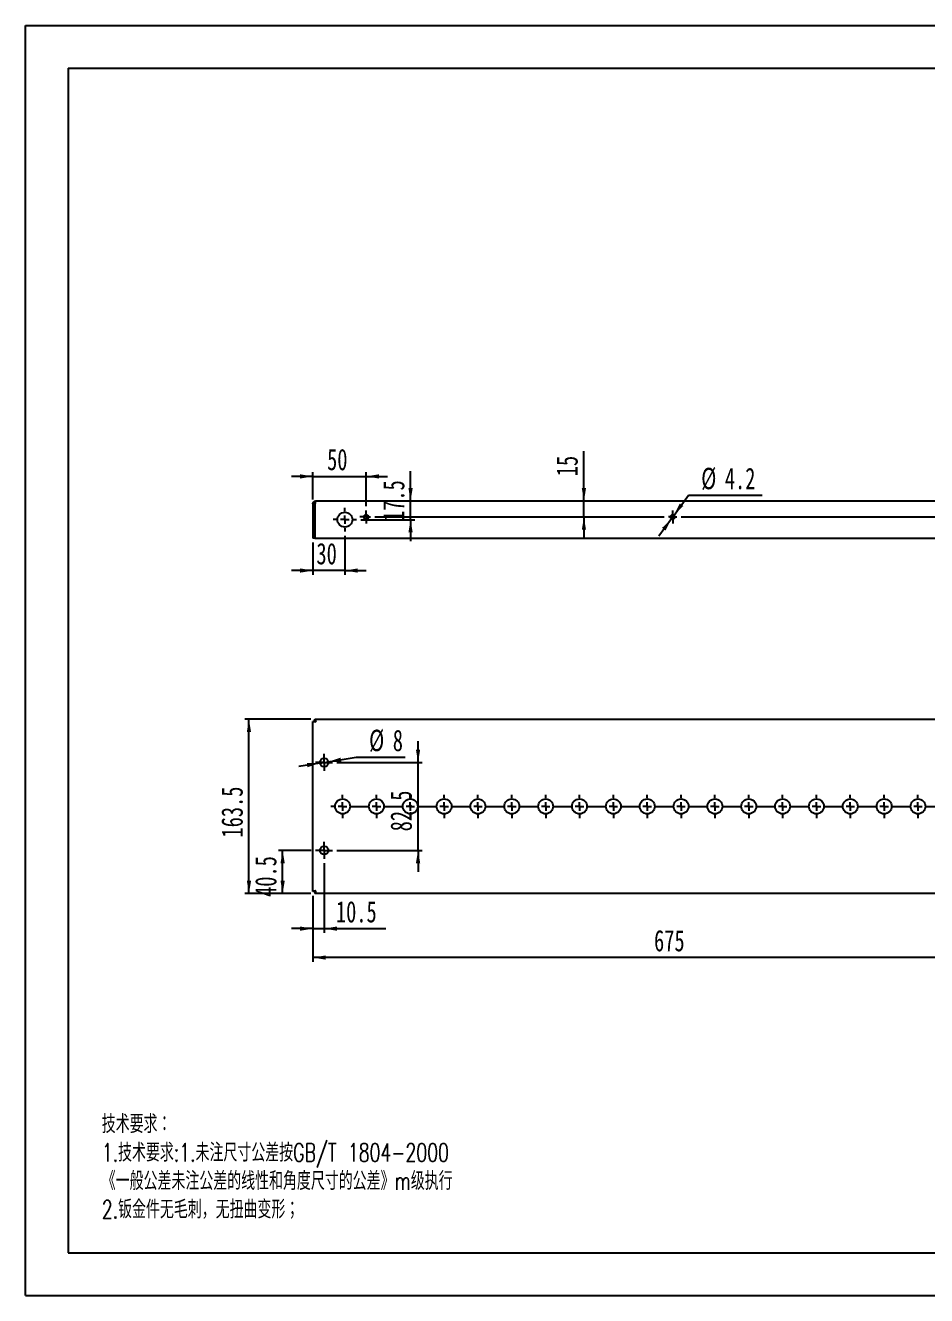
# Model space of a CAD drawing. Extents: x 0 to 1685, y 0 to 1191.
# Drawn here: x 0 to 845, y 0 to 1191 of the extents above; entities that cross this region are included whole.
import ezdxf

# ---------------------------------------------------------------- set-up
doc = ezdxf.new("R2010")
doc.units = 0
doc.header["$LTSCALE"] = 4.011653
doc.layers.get('0').update_dxf_attribs({"linetype": 'CONTINUOUS'})
doc.layers.add('粗实线', color=7, linetype='CONTINUOUS')
doc.layers.add('细实线', color=7, linetype='CONTINUOUS')
doc.styles.add('SLDTEXTSTYLE0', font='TXT', dxfattribs={"width": 0.7, "bigfont": 'bigfont'})
doc.styles.add('SLDTEXTSTYLE6', font='TXT', dxfattribs={"width": 0.7})
doc.dimstyles.new('SLDDIMSTYLE0', dxfattribs={"dimtxt": 20.058267, "dimasz": 12.03496, "dimexe": 0, "dimexo": 0.0625, "dimgap": 5.014567, "dimtad": 2, "dimdec": 1, "dimrnd": 1e-09, "dimzin": 12, "dimtxsty": 'SLDTEXTSTYLE6', "dimsah": 1, "dimcen": 0.09, "dimazin": 3, "dimtfac": 1, "dimtdec": 1, "dimtofl": 0, "dimtmove": 0, "dimatfit": 3, "dimtolj": 1, "dimtzin": 12})
doc.dimstyles.new('SLDDIMSTYLE1', dxfattribs={"dimtxt": 20.058267, "dimasz": 12.03496, "dimexe": 0, "dimexo": 0.0625, "dimgap": 5.014567, "dimtad": 2, "dimdec": 1, "dimrnd": 1e-09, "dimzin": 12, "dimtxsty": 'SLDTEXTSTYLE6', "dimsah": 1, "dimcen": 0.09, "dimazin": 3, "dimtfac": 1, "dimtdec": 1, "dimtmove": 0, "dimatfit": 3, "dimtolj": 1, "dimtzin": 12})
doc.dimstyles.new('SLDDIMSTYLE2', dxfattribs={"dimtxt": 20.058267, "dimasz": 12.03496, "dimexe": 0, "dimexo": 0.0625, "dimgap": 5.014567, "dimtad": 0, "dimtih": 1, "dimtoh": 1, "dimdec": 1, "dimrnd": 1e-09, "dimzin": 12, "dimtxsty": 'SLDTEXTSTYLE6', "dimsah": 1, "dimcen": 0, "dimazin": 3, "dimtfac": 1, "dimtdec": 1, "dimtmove": 0, "dimatfit": 3, "dimtolj": 1, "dimtzin": 12})

# ---------------------------------------------------------------- blocks, each defined once
blk = doc.blocks.new('SW_NOTE_0')
at = {"layer": '细实线', "color": 0, "attachment_point": 1, "style": 'SLDTEXTSTYLE0'}
for s, insert, char_height in [('技术要求：', (0, 21.9), 16.98), ('1.技术要求:1.未注尺寸公差按GB/T 1804-2000', (0, -4.8), 16.983), ('《一般公差未注公差的线性和角度尺寸的公差》m级执行', (0, -31.4), 16.983), ('2.钣金件无毛刺，无扭曲变形；', (0, -58.1), 16.983)]:
    blk.add_mtext(s, dxfattribs=dict(at, insert=insert, char_height=char_height))
blk = doc.blocks.new('_D')
at = {"layer": '细实线'}
for p, q in [((269.7, 375.1), (269.7, 313.1)), ((944.7, 375.1), (944.7, 313.1)), ((944.7, 317.1), (269.7, 317.1))]:
    blk.add_line(p, q, dxfattribs=at)
for points in [[(269.7, 317.1), (281.7, 315.1), (281.7, 319.1)], [(944.7, 317.1), (932.6, 319.1), (932.6, 315.1)]]:
    blk.add_solid(points, dxfattribs=at)
at = {"layer": '细实线', "insert": (589.7, 343), "char_height": 20.06, "attachment_point": 1, "style": 'SLDTEXTSTYLE6'}
blk.add_mtext('675', dxfattribs=at)
blk = doc.blocks.new('_D_1')
at = {"layer": '细实线'}
for p, q in [((267.6, 540.6), (205.7, 540.6)), ((209.7, 377.1), (209.7, 540.6)), ((267.6, 377.1), (205.7, 377.1))]:
    blk.add_line(p, q, dxfattribs=at)
for points in [[(209.7, 540.6), (207.7, 528.6), (211.7, 528.6)], [(209.7, 377.1), (211.7, 389.2), (207.7, 389.2)]]:
    blk.add_solid(points, dxfattribs=at)
at = {"layer": '细实线', "insert": (183.8, 429.7), "char_height": 20.06, "attachment_point": 1, "rotation": 90, "style": 'SLDTEXTSTYLE6'}
blk.add_mtext('163.5', dxfattribs=at)
blk = doc.blocks.new('_D_5')
at = {"layer": '细实线'}
for p, q in [((368.3, 500.1), (368.3, 520.2)), ((292.2, 500.1), (372.3, 500.1)), ((368.3, 417.6), (368.3, 500.1)), ((292.2, 417.6), (372.3, 417.6)), ((368.3, 417.6), (368.3, 397.6))]:
    blk.add_line(p, q, dxfattribs=at)
for points in [[(368.3, 500.1), (370.3, 512.2), (366.3, 512.2)], [(368.3, 417.6), (366.3, 405.6), (370.3, 405.6)]]:
    blk.add_solid(points, dxfattribs=at)
at = {"layer": '细实线', "insert": (342.4, 435.5), "char_height": 20.06, "attachment_point": 1, "rotation": 90, "style": 'SLDTEXTSTYLE6'}
blk.add_mtext('82.5', dxfattribs=at)
blk = doc.blocks.new('_D_6')
at = {"layer": '细实线'}
for p, q in [((268.2, 417.6), (237.3, 417.6)), ((241.3, 377.1), (241.3, 417.6)), ((267.6, 377.1), (237.3, 377.1))]:
    blk.add_line(p, q, dxfattribs=at)
for points in [[(241.3, 417.6), (239.3, 405.6), (243.3, 405.6)], [(241.3, 377.1), (243.3, 389.2), (239.3, 389.2)]]:
    blk.add_solid(points, dxfattribs=at)
at = {"layer": '细实线', "insert": (215.4, 374), "char_height": 20.06, "attachment_point": 1, "rotation": 90, "style": 'SLDTEXTSTYLE6'}
blk.add_mtext('40.5', dxfattribs=at)
blk = doc.blocks.new('_D_7')
at = {"layer": '细实线'}
for p, q in [((280.2, 405.6), (280.2, 340.2)), ((269.7, 375.1), (269.7, 340.2)), ((269.7, 344.2), (249.6, 344.2)), ((269.7, 344.2), (280.2, 344.2)), ((280.2, 344.2), (338, 344.2))]:
    blk.add_line(p, q, dxfattribs=at)
for points in [[(269.7, 344.2), (257.6, 346.2), (257.6, 342.2)], [(280.2, 344.2), (292.2, 342.2), (292.2, 346.2)]]:
    blk.add_solid(points, dxfattribs=at)
at = {"layer": '细实线', "insert": (291.3, 370.1), "char_height": 20.06, "attachment_point": 1, "style": 'SLDTEXTSTYLE6'}
blk.add_mtext('10.5', dxfattribs=at)
blk = doc.blocks.new('_D_8')
at = {"layer": '细实线'}
for p, q in [((276.2, 499.5), (284.1, 500.7)), ((284.1, 500.7), (310.4, 504.9)), ((310.4, 504.9), (356.2, 504.9)), ((276.2, 499.5), (256.4, 496.4))]:
    blk.add_line(p, q, dxfattribs=at)
for points in [[(284.1, 500.7), (296.3, 500.6), (295.7, 504.6)], [(276.2, 499.5), (264, 499.6), (264.6, 495.6)]]:
    blk.add_solid(points, dxfattribs=at)
at = {"layer": '细实线', "attachment_point": 1, "style": 'SLDTEXTSTYLE6'}
for s, insert, char_height in [('%%c', (322.4, 530.8), 20.06), ('8', (344.6, 530.8), 20.1)]:
    blk.add_mtext(s, dxfattribs=dict(at, insert=insert, char_height=char_height))
blk = doc.blocks.new('SW_CENTERMARKSYMBOL_0')
at = {"layer": '细实线', "color": 0}
for p, q in [((-579.5, 0), (-582.5, 0)), ((-571.5, 0), (-575.5, 0)), ((-571.5, 8), (-571.5, 11)), ((-571.5, 0), (-571.5, 4)), ((-571.5, 0), (-571.5, -4)), ((-571.5, 0), (-567.5, 0)), ((-563.5, 0), (-547.75, 0)), ((-539.75, 0), (-543.75, 0)), ((-539.75, 8), (-539.75, 11)), ((-539.75, 0), (-539.75, 4)), ((-539.75, 0), (-539.75, -4)), ((-539.75, 0), (-535.75, 0)), ((-531.75, 0), (-516, 0)), ((-508, 0), (-512, 0)), ((-508, 8), (-508, 11)), ((-508, 0), (-508, 4)), ((-508, 0), (-508, -4)), ((-508, 0), (-504, 0)), ((-500, 0), (-484.25, 0)), ((-476.25, 0), (-480.25, 0)), ((-476.25, 8), (-476.25, 11)), ((-476.25, 0), (-476.25, 4)), ((-476.25, 0), (-476.25, -4)), ((-476.25, 0), (-472.25, 0)), ((-468.25, 0), (-452.5, 0)), ((-444.5, 0), (-448.5, 0)), ((-444.5, 8), (-444.5, 11)), ((-444.5, 0), (-444.5, 4)), ((-444.5, 0), (-444.5, -4)), ((-444.5, 0), (-440.5, 0)), ((-436.5, 0), (-420.75, 0)), ((-412.75, 0), (-416.75, 0)), ((-412.75, 8), (-412.75, 11)), ((-412.75, 0), (-412.75, 4)), ((-412.75, 0), (-412.75, -4)), ((-412.75, 0), (-408.75, 0)), ((-404.75, 0), (-389, 0)), ((-381, 0), (-385, 0)), ((-381, 8), (-381, 11)), ((-381, 0), (-381, 4)), ((-381, 0), (-381, -4)), ((-381, 0), (-377, 0)), ((-373, 0), (-357.25, 0)), ((-349.25, 0), (-353.25, 0)), ((-349.25, 8), (-349.25, 11)), ((-349.25, 0), (-349.25, 4)), ((-349.25, 0), (-349.25, -4)), ((-349.25, 0), (-345.25, 0)), ((-341.25, 0), (-325.5, 0)), ((-317.5, 0), (-321.5, 0)), ((-317.5, 8), (-317.5, 11)), ((-317.5, 0), (-317.5, 4)), ((-317.5, 0), (-317.5, -4)), ((-317.5, 0), (-313.5, 0)), ((-309.5, 0), (-293.75, 0)), ((-285.75, 0), (-289.75, 0)), ((-285.75, 8), (-285.75, 11)), ((-285.75, 0), (-285.75, 4)), ((-285.75, 0), (-285.75, -4)), ((-285.75, 0), (-281.75, 0)), ((-277.75, 0), (-262, 0)), ((-254, 0), (-258, 0)), ((-254, 8), (-254, 11)), ((-254, 0), (-254, 4)), ((-254, 0), (-254, -4)), ((-254, 0), (-250, 0)), ((-246, 0), (-230.25, 0)), ((-222.25, 0), (-226.25, 0)), ((-222.25, 8), (-222.25, 11)), ((-222.25, 0), (-222.25, 4)), ((-222.25, 0), (-222.25, -4)), ((-222.25, 0), (-218.25, 0)), ((-214.25, 0), (-198.5, 0)), ((-190.5, 0), (-194.5, 0)), ((-190.5, 8), (-190.5, 11)), ((-190.5, 0), (-190.5, 4)), ((-190.5, 0), (-190.5, -4)), ((-190.5, 0), (-186.5, 0)), ((-182.5, 0), (-166.75, 0)), ((-158.75, 0), (-162.75, 0)), ((-158.75, 8), (-158.75, 11)), ((-158.75, 0), (-158.75, 4)), ((-158.75, 0), (-158.75, -4)), ((-158.75, 0), (-154.75, 0)), ((-150.75, 0), (-135, 0)), ((-127, 0), (-131, 0)), ((-127, 8), (-127, 11)), ((-127, 0), (-127, 4)), ((-127, 0), (-127, -4)), ((-127, 0), (-123, 0)), ((-119, 0), (-103.25, 0)), ((-95.25, 0), (-99.25, 0)), ((-95.25, 8), (-95.25, 11)), ((-95.25, 0), (-95.25, 4)), ((-95.25, 0), (-95.25, -4)), ((-95.25, 0), (-91.25, 0)), ((-87.25, 0), (-71.5, 0)), ((-63.5, 0), (-67.5, 0)), ((-63.5, 8), (-63.5, 11)), ((-63.5, 0), (-63.5, 4)), ((-63.5, 0), (-63.5, -4)), ((-63.5, 0), (-59.5, 0)), ((-55.5, 0), (-39.75, 0)), ((-31.75, 0), (-35.75, 0)), ((-31.75, 8), (-31.75, 11)), ((-31.75, 0), (-31.75, 4)), ((-31.75, 0), (-31.75, -4)), ((-31.75, 0), (-27.75, 0)), ((-23.75, 0), (-8, 0)), ((0, 0), (-4, 0)), ((0, 8), (0, 11)), ((0, 0), (0, 4)), ((0, 0), (0, -4)), ((0, 0), (4, 0)), ((8, 0), (23.75, 0)), ((31.75, 0), (27.75, 0)), ((31.75, 8), (31.75, 11)), ((31.75, 0), (31.75, 4)), ((31.75, 0), (31.75, -4)), ((31.75, 0), (35.75, 0)), ((39.75, 0), (42.75, 0)), ((-571.5, -8), (-571.5, -11)), ((-539.75, -8), (-539.75, -11)), ((-508, -8), (-508, -11)), ((-476.25, -8), (-476.25, -11)), ((-444.5, -8), (-444.5, -11)), ((-412.75, -8), (-412.75, -11)), ((-381, -8), (-381, -11)), ((-349.25, -8), (-349.25, -11)), ((-317.5, -8), (-317.5, -11)), ((-285.75, -8), (-285.75, -11)), ((-254, -8), (-254, -11)), ((-222.25, -8), (-222.25, -11)), ((-190.5, -8), (-190.5, -11)), ((-158.75, -8), (-158.75, -11)), ((-127, -8), (-127, -11)), ((-95.25, -8), (-95.25, -11)), ((-63.5, -8), (-63.5, -11)), ((-31.75, -8), (-31.75, -11)), ((0, -8), (0, -11)), ((31.75, -8), (31.75, -11))]:
    blk.add_line(p, q, dxfattribs=at)
blk = doc.blocks.new('SW_CENTERMARKSYMBOL_1')
at = {"layer": '细实线', "color": 0}
for p, q in [((-4, 0), (-8, 0)), ((0, 0), (-4, 0)), ((0, 4), (0, 8)), ((0, 0), (0, 4)), ((0, 0), (0, -4)), ((0, 0), (4, 0)), ((4, 0), (8, 0)), ((0, -4), (0, -8))]:
    blk.add_line(p, q, dxfattribs=at)
blk = doc.blocks.new('SW_CENTERMARKSYMBOL_4')
at = {"layer": '细实线', "color": 0}
for p, q in [((-4, 0), (-8, 0)), ((0, 0), (-4, 0)), ((0, 4), (0, 8)), ((0, 0), (0, 4)), ((0, 0), (0, -4)), ((0, 0), (4, 0)), ((4, 0), (8, 0)), ((0, -4), (0, -8))]:
    blk.add_line(p, q, dxfattribs=at)
blk = doc.blocks.new('_D_13')
at = {"layer": '细实线'}
for p, q in [((269.7, 768.4), (249.6, 768.4)), ((269.7, 746.7), (269.7, 772.4)), ((269.7, 768.4), (319.7, 768.4)), ((319.7, 740.5), (319.7, 772.4)), ((319.7, 768.4), (339.7, 768.4))]:
    blk.add_line(p, q, dxfattribs=at)
for points in [[(269.7, 768.4), (257.6, 770.4), (257.6, 766.4)], [(319.7, 768.4), (331.7, 766.4), (331.7, 770.4)]]:
    blk.add_solid(points, dxfattribs=at)
at = {"layer": '细实线', "insert": (283, 794.3), "char_height": 20.06, "attachment_point": 1, "style": 'SLDTEXTSTYLE6'}
blk.add_mtext('50', dxfattribs=at)
blk = doc.blocks.new('_D_14')
at = {"layer": '细实线'}
for p, q in [((269.7, 706.3), (269.7, 676.1)), ((299.7, 712.8), (299.7, 676.1)), ((269.7, 680.1), (249.6, 680.1)), ((299.7, 680.1), (269.7, 680.1)), ((299.7, 680.1), (319.7, 680.1))]:
    blk.add_line(p, q, dxfattribs=at)
for points in [[(269.7, 680.1), (257.6, 682.1), (257.6, 678.1)], [(299.7, 680.1), (311.7, 678.1), (311.7, 682.1)]]:
    blk.add_solid(points, dxfattribs=at)
at = {"layer": '细实线', "insert": (273, 706), "char_height": 20.06, "attachment_point": 1, "style": 'SLDTEXTSTYLE6'}
blk.add_mtext('30', dxfattribs=at)
blk = doc.blocks.new('_D_15')
at = {"layer": '细实线'}
for p, q in [((523.9, 745.3), (523.9, 792)), ((523.9, 730.3), (523.9, 745.3)), ((523.9, 730.3), (523.9, 710.3))]:
    blk.add_line(p, q, dxfattribs=at)
for points in [[(523.9, 745.3), (525.9, 757.4), (521.9, 757.4)], [(523.9, 730.3), (521.9, 718.3), (525.9, 718.3)]]:
    blk.add_solid(points, dxfattribs=at)
at = {"layer": '细实线', "insert": (498, 768.6), "char_height": 20.06, "attachment_point": 1, "rotation": 90, "style": 'SLDTEXTSTYLE6'}
blk.add_mtext('15', dxfattribs=at)
blk = doc.blocks.new('_D_16')
at = {"layer": '细实线'}
for p, q in [((361.3, 745.3), (361.3, 773.3)), ((361.3, 727.8), (361.3, 745.3)), ((314.7, 727.8), (365.3, 727.8)), ((361.3, 727.8), (361.3, 707.8))]:
    blk.add_line(p, q, dxfattribs=at)
for points in [[(361.3, 745.3), (363.3, 757.4), (359.3, 757.4)], [(361.3, 727.8), (359.3, 715.8), (363.3, 715.8)]]:
    blk.add_solid(points, dxfattribs=at)
at = {"layer": '细实线', "insert": (335.4, 726.6), "char_height": 20.06, "attachment_point": 1, "rotation": 90, "style": 'SLDTEXTSTYLE6'}
blk.add_mtext('17.5', dxfattribs=at)
blk = doc.blocks.new('_D_18')
at = {"layer": '细实线'}
for p, q in [((608.4, 732), (621.9, 750.7)), ((621.9, 750.7), (691.1, 750.7)), ((605.9, 728.6), (594.2, 712.4)), ((605.9, 728.6), (608.4, 732))]:
    blk.add_line(p, q, dxfattribs=at)
for points in [[(608.4, 732), (617.1, 740.6), (613.8, 743)], [(605.9, 728.6), (597.2, 720.1), (600.5, 717.7)]]:
    blk.add_solid(points, dxfattribs=at)
at = {"layer": '细实线', "char_height": 20.06, "attachment_point": 1, "style": 'SLDTEXTSTYLE6'}
for s, insert in [('%%c', (633.9, 776.5)), ('4.2', (656.1, 776.5))]:
    blk.add_mtext(s, dxfattribs=dict(at, insert=insert))
blk = doc.blocks.new('SW_CENTERMARKSYMBOL_7')
at = {"layer": '细实线', "color": 0}
for p, q in [((-8, 0), (-11, 0)), ((0, 0), (-4, 0)), ((0, 8), (0, 11)), ((0, 0), (0, 4)), ((0, 0), (0, -4)), ((0, 0), (4, 0)), ((8, 0), (11, 0)), ((0, -8), (0, -11))]:
    blk.add_line(p, q, dxfattribs=at)
blk = doc.blocks.new('SW_CENTERMARKSYMBOL_9')
at = {"layer": '细实线', "color": 0}
for p, q in [((-291.5, 0), (-293.6, 0)), ((-287.5, 0), (-291.5, 0)), ((-287.5, 4), (-287.5, 6.1)), ((-287.5, 0), (-287.5, 4)), ((-287.5, 0), (-287.5, -4)), ((-287.5, 0), (-283.5, 0)), ((-279.5, 0), (-8, 0)), ((0, 0), (-4, 0)), ((0, 4), (0, 6.1)), ((0, 0), (0, 4)), ((0, 0), (0, -4)), ((0, 0), (4, 0)), ((8, 0), (279.5, 0)), ((287.5, 0), (283.5, 0)), ((287.5, 4), (287.5, 6.1)), ((287.5, 0), (287.5, 4)), ((287.5, 0), (287.5, -4)), ((287.5, 0), (291.5, 0)), ((291.5, 0), (293.6, 0)), ((-287.5, -4), (-287.5, -6.1)), ((0, -4), (0, -6.1)), ((287.5, -4), (287.5, -6.1))]:
    blk.add_line(p, q, dxfattribs=at)

msp = doc.modelspace()

# ---------------------------------------------------------------- linework, layer by layer
at = {"color": 7, "linetype": 'CONTINUOUS'}
for p, q in [((269.67, 742.69), (269.67, 710.35)), ((271.57, 742.69), (269.67, 742.69)), ((271.57, 742.69), (271.57, 710.35)), ((271.64, 710.35), (271.64, 742.69)), ((272.33, 745.35), (942.01, 745.35)), ((271.57, 710.35), (269.67, 710.35)), ((271.64, 710.35), (942.7, 710.35)), ((269.67, 379.09), (269.67, 538.65)), ((271.57, 538.65), (269.67, 538.65)), ((271.64, 538.72), (271.64, 540.62)), ((271.64, 540.62), (942.7, 540.62)), ((271.57, 379.09), (269.67, 379.09)), ((271.64, 379.02), (271.64, 377.12)), ((942.7, 377.12), (271.64, 377.12))]:
    msp.add_line(p, q, dxfattribs=at)
for centre, radius in [((299.67, 727.85), 7), ((319.67, 730.35), 2.1), ((607.17, 730.35), 2.1), ((280.17, 500.12), 4), ((297.52, 458.87), 7), ((329.27, 458.87), 7), ((361.02, 458.87), 7), ((392.77, 458.87), 7), ((424.52, 458.87), 7), ((456.27, 458.87), 7), ((488.02, 458.87), 7), ((519.77, 458.87), 7), ((551.52, 458.87), 7), ((583.27, 458.87), 7), ((615.02, 458.87), 7), ((646.77, 458.87), 7), ((678.52, 458.87), 7), ((710.27, 458.87), 7), ((742.02, 458.87), 7), ((773.77, 458.87), 7), ((805.52, 458.87), 7), ((837.27, 458.87), 7), ((280.17, 417.62), 4)]:
    msp.add_circle(centre, radius, dxfattribs=at)
for points, knots in [([(269.67, 742.69), (269.67, 743.04), (269.74, 743.39), (270.01, 744.03), (270.2, 744.32), (270.7, 744.82), (270.99, 745.01), (271.63, 745.28), (271.98, 745.35), (272.33, 745.35)], [0, 0, 0, 0, 0.25, 0.25, 0.5, 0.5, 0.75, 0.75, 1, 1, 1, 1]), ([(271.57, 742.69), (271.58, 742.79), (271.59, 742.94), (271.68, 743.06), (271.71, 743.1)], [0, 0, 0, 0, 0.6645413, 1, 1, 1, 1]), ([(272.33, 745.35), (272.27, 745.35), (272.22, 745.28), (272.1, 745.01), (272.04, 744.82), (271.93, 744.32), (271.87, 744.03), (271.76, 743.39), (271.7, 743.04), (271.64, 742.69)], [0, 0, 0, 0, 0.25, 0.25, 0.5, 0.5, 0.75, 0.75, 1, 1, 1, 1]), ([(272.33, 537.96), (271.98, 538.02), (271.63, 538.07), (270.99, 538.19), (270.7, 538.25), (270.2, 538.36), (270.01, 538.42), (269.74, 538.53), (269.67, 538.59), (269.67, 538.65)], [0, 0, 0, 0, 0.25, 0.25, 0.5, 0.5, 0.75, 0.75, 1, 1, 1, 1]), ([(272.33, 537.96), (272.23, 538.02), (272.13, 538.07), (271.95, 538.19), (271.86, 538.25), (271.72, 538.36), (271.67, 538.42), (271.59, 538.53), (271.57, 538.59), (271.57, 538.65)], [0, 0, 0, 0, 0.25, 0.25, 0.5, 0.5, 0.75, 0.75, 1, 1, 1, 1]), ([(271.64, 540.62), (271.7, 540.62), (271.76, 540.55), (271.87, 540.28), (271.93, 540.09), (272.04, 539.59), (272.1, 539.3), (272.22, 538.66), (272.27, 538.31), (272.33, 537.96)], [0, 0, 0, 0, 0.25, 0.25, 0.5, 0.5, 0.75, 0.75, 1, 1, 1, 1]), ([(271.64, 538.72), (271.7, 538.72), (271.76, 538.7), (271.87, 538.62), (271.93, 538.57), (272.04, 538.43), (272.1, 538.34), (272.22, 538.16), (272.27, 538.06), (272.33, 537.96)], [0, 0, 0, 0, 0.25, 0.25, 0.5, 0.5, 0.75, 0.75, 1, 1, 1, 1]), ([(269.67, 379.09), (269.67, 379.15), (269.74, 379.2), (270.01, 379.32), (270.2, 379.38), (270.7, 379.49), (270.99, 379.55), (271.63, 379.66), (271.98, 379.72), (272.33, 379.78)], [0, 0, 0, 0, 0.25, 0.25, 0.5, 0.5, 0.75, 0.75, 1, 1, 1, 1]), ([(271.57, 379.09), (271.57, 379.15), (271.59, 379.2), (271.67, 379.32), (271.72, 379.38), (271.86, 379.49), (271.95, 379.55), (272.13, 379.66), (272.23, 379.72), (272.33, 379.78)], [0, 0, 0, 0, 0.25, 0.25, 0.5, 0.5, 0.75, 0.75, 1, 1, 1, 1]), ([(272.33, 379.78), (272.27, 379.43), (272.22, 379.08), (272.1, 378.44), (272.04, 378.14), (271.93, 377.65), (271.87, 377.45), (271.76, 377.19), (271.7, 377.12), (271.64, 377.12)], [0, 0, 0, 0, 0.25, 0.25, 0.5, 0.5, 0.75, 0.75, 1, 1, 1, 1]), ([(272.33, 379.78), (272.27, 379.68), (272.22, 379.58), (272.1, 379.4), (272.04, 379.31), (271.93, 379.17), (271.87, 379.11), (271.76, 379.04), (271.7, 379.02), (271.64, 379.02)], [0, 0, 0, 0, 0.25, 0.25, 0.5, 0.5, 0.75, 0.75, 1, 1, 1, 1])]:
    msp.add_open_spline(points, degree=3, knots=knots, dxfattribs=at)
at = {"layer": '粗实线'}
for p, q in [((40.12, 1151.34), (1644.78, 1151.34)), ((40.12, 1151.34), (40.12, 40.12)), ((40.12, 40.12), (1644.78, 40.12))]:
    msp.add_line(p, q, dxfattribs=at)
at = {"layer": '细实线'}
for p, q in [((0, 0), (0, 1191.46)), ((0, 1191.46), (1684.89, 1191.46)), ((0, 0), (1684.89, 0))]:
    msp.add_line(p, q, dxfattribs=at)

# ---------------------------------------------------------------- block references
for name, p in [('SW_CENTERMARKSYMBOL_7', (299.67, 727.85)), ('SW_CENTERMARKSYMBOL_9', (607.17, 730.35)), ('SW_CENTERMARKSYMBOL_4', (280.17, 500.12)), ('SW_CENTERMARKSYMBOL_0', (869.02, 458.87)), ('SW_CENTERMARKSYMBOL_1', (280.17, 417.62)), ('SW_NOTE_0', (71.63, 147.51))]:
    msp.add_blockref(name, p, dxfattribs=at)

# ---------------------------------------------------------------- dimensions: what is measured, and where the dimension line sits
for base, p1, p2, angle, dimstyle, picture, middle in [((523.9, 745.35), (601.07, 730.35), (272.33, 745.35), 90, 'SLDDIMSTYLE1', '_D_15', (523.9, 780.29)), ((361.31, 745.35), (310.67, 727.85), (272.33, 745.35), 90, 'SLDDIMSTYLE1', '_D_16', (361.31, 749.97)), ((209.67, 540.62), (271.64, 377.12), (271.64, 540.62), 90, 'SLDDIMSTYLE0', '_D_1', (209.67, 458.87)), ((368.3, 500.12), (288.17, 417.62), (288.17, 500.12), 90, 'SLDDIMSTYLE1', '_D_5', (368.3, 458.87)), ((241.3, 417.62), (271.64, 377.12), (272.17, 417.62), 90, 'SLDDIMSTYLE0', '_D_6', (241.3, 397.37)), ((269.67, 317.11), (944.67, 379.09), (269.67, 379.09), 0, 'SLDDIMSTYLE0', '_D', (607.17, 317.11))]:
    dim = msp.add_linear_dim(base=base, p1=p1, p2=p2, angle=angle, dimstyle=dimstyle, dxfattribs=at)
    dim.commit()
    dim.dimension.update_dxf_attribs({"geometry": picture, "text_midpoint": middle, "dimtype": 160})
for base, p1, p2, picture, middle in [((319.67, 768.4), (269.67, 742.69), (319.67, 736.45), '_D_13', (294.67, 768.4)), ((269.67, 680.11), (299.67, 716.85), (269.67, 710.35), '_D_14', (284.67, 680.11)), ((280.17, 344.22), (269.67, 379.09), (280.17, 409.62), '_D_7', (314.66, 344.22))]:
    dim = msp.add_linear_dim(base=base, p1=p1, p2=p2, dimstyle='SLDDIMSTYLE1', dxfattribs=at)
    dim.commit()
    dim.dimension.update_dxf_attribs({"geometry": picture, "text_midpoint": middle, "dimtype": 160})
for p1, p2, picture, middle in [((608.4, 732.05), (605.94, 728.65), '_D_18', (662.54, 764.33)), ((284.12, 500.74), (276.22, 499.49), '_D_8', (339.32, 518.58))]:
    dim = msp.add_diameter_dim_2p(p1=p1, p2=p2, dimstyle='SLDDIMSTYLE2', dxfattribs=at)
    dim.commit()
    dim.dimension.update_dxf_attribs({"geometry": picture, "text_midpoint": middle, "dimtype": 163})

doc.saveas('drawing.dxf')
